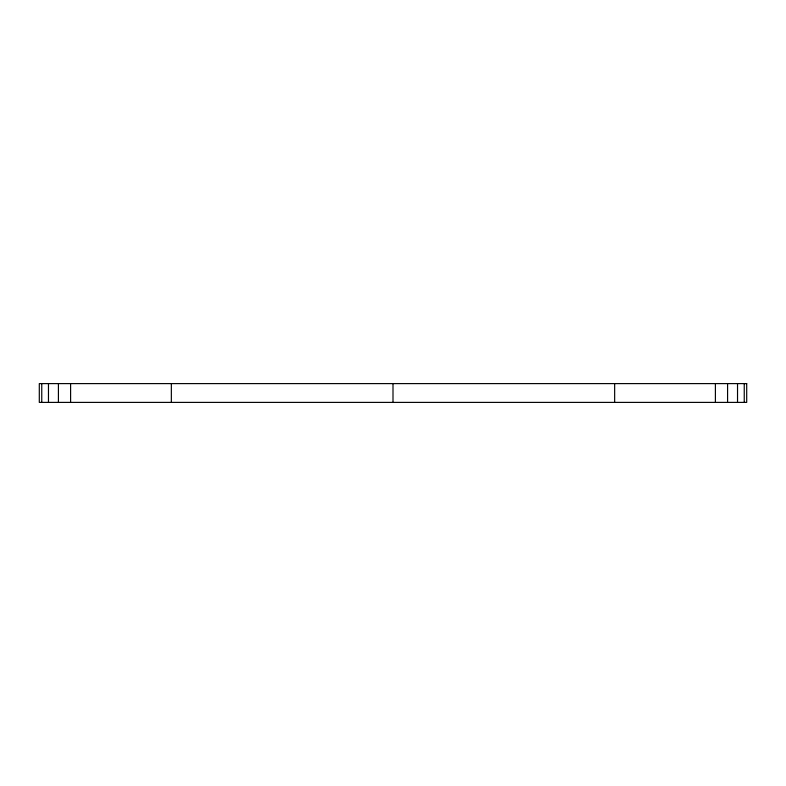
<?xml version="1.0" encoding="UTF-8"?>
<svg xmlns="http://www.w3.org/2000/svg" width="786" height="786" viewBox="0 0 786 786"><rect width="100%" height="100%" fill="white"/><g stroke="black" fill="none" stroke-linecap="round" stroke-linejoin="round"><path stroke-width="1.18" d="M744.244 383.607L744.244 402.393M737.533 383.607L737.533 402.393M727.581 383.607L727.581 402.393M715.398 383.607L715.398 402.393M614.652 383.607L614.652 402.393M393 383.607L393 402.393M171.348 383.607L171.348 402.393M70.602 383.607L70.602 402.393M58.419 383.607L58.419 402.393M48.467 383.607L48.467 402.393M41.756 383.607L41.756 402.393M746.7 383.607L39.3 383.607L39.3 402.393L746.7 402.393L746.7 383.607"/></g></svg>
